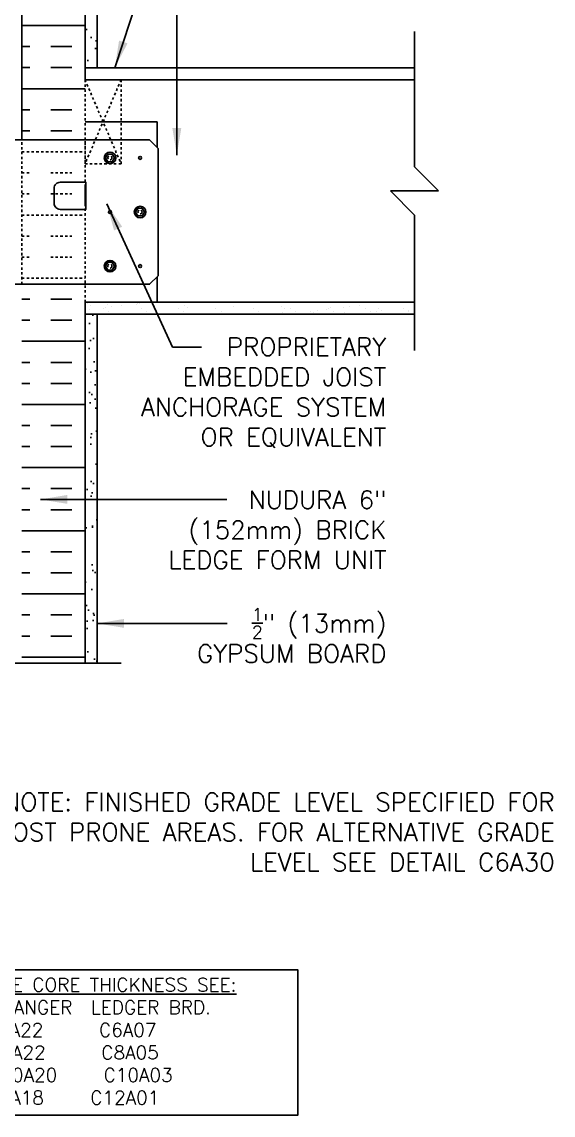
# Model space of a CAD drawing. Header units: inches. Extents: x 67 to 117.7, y -68.2 to 5.6.
# Drawn here: x 95.58 to 117.67, y -68.23 to -22.79 of the extents above; entities that cross this region are included whole.
import ezdxf

# ---------------------------------------------------------------- set-up
doc = ezdxf.new("R2010")
doc.units = ezdxf.units.IN
doc.header["$LTSCALE"] = 0.5
doc.header["$MEASUREMENT"] = 0
doc.linetypes.add('DASHED2', pattern=[0.375, 0.25, -0.125])
doc.linetypes.add('HIDDEN2', pattern=[0.1875, 0.125, -0.0625])
for name, color, linetype in [('HATCH', 12, 'Continuous'), ('line25', 2, 'Continuous'), ('LINE50', 5, 'Continuous'), ('LINE9', 9, 'Continuous'), ('TEXT', 4, 'Continuous')]:
    doc.layers.add(name, color=color, linetype=linetype)
doc.styles.add('DIM', font='romans.shx', dxfattribs={"width": 0.7})
doc.styles.add('ROMANS', font='romans.shx', dxfattribs={"height": 1.125})
doc.styles.get("Standard").update_dxf_attribs({"font": 'romans.shx', "height": 1.125})
doc.dimstyles.new('ext_12', dxfattribs={"dimscale": 12, "dimtxt": 0.09375, "dimasz": 0.09375, "dimexe": 0.09375, "dimexo": 0.0625, "dimgap": 0.0625, "dimtad": 1, "dimdec": 1, "dimzin": 3, "dimdsep": 46, "dimlunit": 4, "dimtxsty": 'DIM', "dimcen": 0.09, "dimdle": 0.09375, "dimclrt": 4, "dimadec": 0, "dimazin": 0, "dimtfac": 1, "dimtdec": 1, "dimtmove": 2, "dimatfit": 3, "dimfxl": 0, "dimfrac": 2, "dimtolj": 1, "dimtzin": 0, "dimarcsym": 0})
pattern_1 = [(37.5, (75.7813, -62.3149), (-0.031497, 0.963412), [0, -0.76, 0, -0.85, 0, -0.8125]), (7.5, (75.7813, -62.3149), (0.884888, 1.411073), [0, -0.41, 0, -0.685, 0, -0.2625]), (327.5, (75.1663, -62.3149), (1.557071, 0.00283), [0, -0.25, 0, -0.9, 0, -1.175]), (317.5, (75.1663, -62.3149), (1.503063, 0.438838), [0, -0.125, 0, -0.59, 0, -0.675])]

msp = doc.modelspace()

# ---------------------------------------------------------------- hatches: boundary and pattern name
at = {"layer": 'HATCH'}
h = msp.add_hatch(dxfattribs=at)
h.set_pattern_fill('AR-SAND', color=256, scale=0.5, style=0)
h.set_pattern_definition(pattern_1)
h.paths.add_polyline_path([(98.708, 4.56), (98.208, 4.56), (98.208, -13.44), (98.195, -24.69), (98.708, -24.69)])
h = msp.add_hatch(dxfattribs=at)
h.set_pattern_fill('INSUL', color=256, scale=7, style=0)
h.set_pattern_definition([(0, (75.7813, -62.315), (0, 2.625), []), (0, (75.7813, -61.44), (0, 2.625), [0.875, -0.875]), (0, (75.7813, -60.565), (0, 2.625), [0.875, -0.875])])
h.paths.add_polyline_path([(98.208, -34.44), (98.208, -33.69), (95.583, -33.69), (95.583, -49.44), (98.208, -49.44)])
h.paths.add_polyline_path([(98.208, -13.44), (97.77, -13.44), (97.77, -13.94), (96.27, -13.94), (96.27, -13.44), (95.583, -13.44), (95.583, -27.69), (98.208, -27.69), (98.208, -25.19)])
h = msp.add_hatch(dxfattribs=at)
h.set_pattern_fill('AR-SAND', color=256, scale=0.5, style=0)
h.set_pattern_definition(pattern_1)
h.paths.add_polyline_path([(98.708, -35.252), (98.614, -34.94), (98.208, -34.94), (98.208, -49.44), (98.708, -49.44)])

# ---------------------------------------------------------------- linework, layer by layer
at = {"layer": 'HATCH', "linetype": 'HIDDEN2'}
for p, q in [((95.583, -28.19), (98.208, -28.19)), ((95.583, -29.065), (95.906, -29.065)), ((96.781, -29.065), (97.656, -29.065)), ((95.583, -29.94), (95.906, -29.94)), ((96.781, -29.94), (97.656, -29.94)), ((95.583, -30.815), (98.208, -30.815)), ((95.583, -31.69), (95.906, -31.69)), ((96.781, -31.69), (97.656, -31.69)), ((95.583, -32.565), (95.906, -32.565)), ((96.781, -32.565), (97.656, -32.565)), ((95.583, -33.44), (98.208, -33.44))]:
    msp.add_line(p, q, dxfattribs=at)
at = {"layer": 'HATCH'}
for p, q in [((98.327, -34.502), (98.327, -34.502)), ((99.132, -34.521), (99.132, -34.521)), ((100.409, -34.476), (100.409, -34.476)), ((100.483, -34.473), (100.483, -34.473)), ((100.67, -34.441), (100.67, -34.441)), ((101.791, -34.456), (101.791, -34.456)), ((103.07, -34.462), (103.07, -34.462)), ((110.291, -34.469), (110.291, -34.469)), ((98.384, -34.742), (98.384, -34.742)), ((98.419, -34.587), (98.419, -34.587)), ((98.981, -34.71), (98.981, -34.71)), ((99.063, -34.653), (99.063, -34.653)), ((99.192, -34.845), (99.192, -34.845)), ((99.324, -34.619), (99.324, -34.619)), ((99.73, -34.565), (99.73, -34.565)), ((100.357, -34.546), (100.357, -34.546)), ((100.538, -34.708), (100.538, -34.708)), ((100.749, -34.842), (100.749, -34.842)), ((102.095, -34.705), (102.095, -34.705)), ((102.306, -34.839), (102.306, -34.839)), ((102.358, -34.563), (102.358, -34.563)), ((102.45, -34.648), (102.45, -34.648)), ((102.467, -34.925), (102.467, -34.925)), ((103.652, -34.702), (103.652, -34.702)), ((103.776, -34.908), (103.776, -34.908)), ((103.863, -34.836), (103.863, -34.836)), ((104.388, -34.608), (104.388, -34.608)), ((105.055, -34.914), (105.055, -34.914)), ((105.209, -34.699), (105.209, -34.699)), ((105.42, -34.833), (105.42, -34.833)), ((106.389, -34.625), (106.389, -34.625)), ((106.406, -34.866), (106.406, -34.866)), ((106.481, -34.709), (106.481, -34.709)), ((106.766, -34.696), (106.766, -34.696)), ((106.921, -34.913), (106.921, -34.913)), ((106.977, -34.831), (106.977, -34.831)), ((107.6, -34.824), (107.6, -34.824)), ((107.715, -34.849), (107.715, -34.849)), ((107.86, -34.789), (107.86, -34.789)), ((108.266, -34.736), (108.266, -34.736)), ((108.323, -34.693), (108.323, -34.693)), ((108.419, -34.669), (108.419, -34.669)), ((108.534, -34.828), (108.534, -34.828)), ((108.946, -34.646), (108.946, -34.646)), ((108.994, -34.855), (108.994, -34.855)), ((109.206, -34.612), (109.206, -34.612)), ((109.612, -34.559), (109.612, -34.559)), ((109.88, -34.691), (109.88, -34.691)), ((110.091, -34.825), (110.091, -34.825)), ((110.344, -34.806), (110.344, -34.806)), ((110.42, -34.686), (110.42, -34.686)), ((110.512, -34.771), (110.512, -34.771)), ((111.437, -34.688), (111.437, -34.688)), ((111.648, -34.822), (111.648, -34.822)), ((111.653, -34.79), (111.653, -34.79))]:
    msp.add_line(p, q, dxfattribs=at)
at = {"layer": 'line25'}
for p, q in [((95.583, -27.709), (95.583, -13.44)), ((98.208, -25.19), (111.906, -25.19)), ((101.208, -26.94), (98.208, -26.94)), ((101.208, -28.004), (101.208, -26.94)), ((101.208, -34.44), (101.208, -33.377)), ((98.208, -34.44), (111.906, -34.44))]:
    msp.add_line(p, q, dxfattribs=at)
msp.add_lwpolyline([(94.748, -33.69), (100.894, -33.69), (101.248, -33.337), (101.248, -28.044), (100.894, -27.69), (94.748, -27.69)], dxfattribs=at)
msp.add_lwpolyline([(96.923, -30.328, 0.414214), (97.173, -30.578), (98.248, -30.578), (98.248, -29.453), (97.173, -29.453, 0.414214), (96.923, -29.703)], format="xyb", close=True, dxfattribs=at)
at = {"layer": 'LINE50'}
for p, q in [((98.208, -25.19), (98.208, -13.44)), ((98.208, -49.44), (98.208, -34.44))]:
    msp.add_line(p, q, dxfattribs=at)
at = {"layer": 'LINE9'}
for p, q in [((98.708, 4.56), (98.708, -24.69)), ((111.906, -28.815), (111.906, -23.19)), ((98.208, -24.69), (111.906, -24.69)), ((112.906, -29.815), (111.906, -28.815)), ((98.208, -29.578), (98.208, -30.453)), ((98.208, -29.578), (98.248, -29.578)), ((111.906, -29.815), (110.906, -29.815)), ((110.906, -29.815), (111.906, -30.815)), ((111.906, -29.815), (112.906, -29.815)), ((98.208, -30.453), (98.248, -30.453)), ((111.906, -36.44), (111.906, -30.815)), ((98.208, -34.94), (111.906, -34.94)), ((98.708, -49.44), (98.708, -34.94)), ((93.583, -49.44), (99.708, -49.44))]:
    msp.add_line(p, q, dxfattribs=at)
at = {"layer": 'LINE9', "linetype": 'HIDDEN2'}
for p, q in [((99.708, -25.19), (98.208, -28.69)), ((98.208, -25.19), (99.708, -28.69)), ((95.583, -33.69), (95.583, -27.709)), ((98.208, -34.44), (98.208, -27.69))]:
    msp.add_line(p, q, dxfattribs=at)
msp.add_lwpolyline([(98.208, -28.69), (99.708, -28.69), (99.708, -25.19), (98.208, -25.19)], close=True, dxfattribs=at)
at = {"layer": 'LINE9'}
for points in [[(99.34, -28.28), (99.433, -28.44), (99.34, -28.6), (99.156, -28.6), (99.063, -28.44), (99.156, -28.28)], [(100.59, -30.53), (100.683, -30.69), (100.59, -30.85), (100.406, -30.85), (100.313, -30.69), (100.406, -30.53)], [(99.34, -32.78), (99.433, -32.94), (99.34, -33.1), (99.156, -33.1), (99.063, -32.94), (99.156, -32.78)]]:
    msp.add_lwpolyline(points, close=True, dxfattribs=at)
for centre, radius in [((99.248, -28.44), 0.241), ((100.498, -28.44), 0.0625), ((99.248, -30.69), 0.0625), ((100.498, -30.69), 0.241), ((99.248, -32.94), 0.241), ((100.498, -32.94), 0.0625)]:
    msp.add_circle(centre, radius, dxfattribs=at)
at = {"layer": 'LINE9', "linetype": 'DASHED2'}
for centre in [(99.243, -28.436), (100.493, -30.686), (99.243, -32.936)]:
    msp.add_circle(centre, 0.0843, dxfattribs=at)
at = {"layer": 'TEXT'}
msp.add_lwpolyline([(89.398, -62.19), (107.059, -62.19), (107.059, -68.228), (89.398, -68.228)], dxfattribs=at)

# ---------------------------------------------------------------- texts
at = {"layer": 'TEXT', "char_height": 0.75, "attachment_point": 6, "style": 'ROMANS'}
for s, insert, width in [('\\A1;PROPRIETARY EMBEDDED JOIST ANCHORAGE SYSTEM OR EQUIVALENT', (110.726, -38.204), 11.43486), ('\\A1;NUDURA 6" (152mm) BRICK LEDGE FORM UNIT', (110.739, -43.901), 10.33847), ('\\A1;{\\H0.7x;\\S1/2;}" (13mm) GYPSUM BOARD', (110.739, -48.286), 8.80211), ('\\A1;NOTE: FINISHED GRADE LEVEL SPECIFIED FOR FROST PRONE AREAS. FOR ALTERNATIVE GRADE LEVEL SEE DETAIL C6A30', (117.73, -56.462), 27.2137)]:
    msp.add_mtext(s, dxfattribs=dict(at, insert=insert, width=width))
at = {"layer": 'TEXT', "insert": (89.774, -65.156), "char_height": 0.5625, "width": 23.33295, "attachment_point": 4}
msp.add_mtext('{\\LFOR ALTERNATE CORE THICKNESS SEE:\\P}        ALT. HANGER  LEDGER BRD.\\PC8A12     C6A22      C6A07     \\PC10A10    C8A22      C8A05\\PC12A08    C10A20     C10A03\\P          C12A18     C12A01', dxfattribs=at)

# ---------------------------------------------------------------- leaders
at = {"layer": 'TEXT'}
for points in [[(99.446, -24.69), (102.654, -14.976), (103.644, -14.976)], [(102.024, -28.329), (102.024, -22.052), (103.212, -22.052)], [(99.115, -30.355), (101.84, -36.312), (103.052, -36.312)], [(96.351, -42.635), (104.103, -42.635)], [(98.708, -47.789), (104.117, -47.789)]]:
    msp.add_leader(points, dimstyle='ext_12', override={"dimgap": 0.0625, "dimtad": 0}, dxfattribs=at)

doc.saveas('drawing.dxf')
